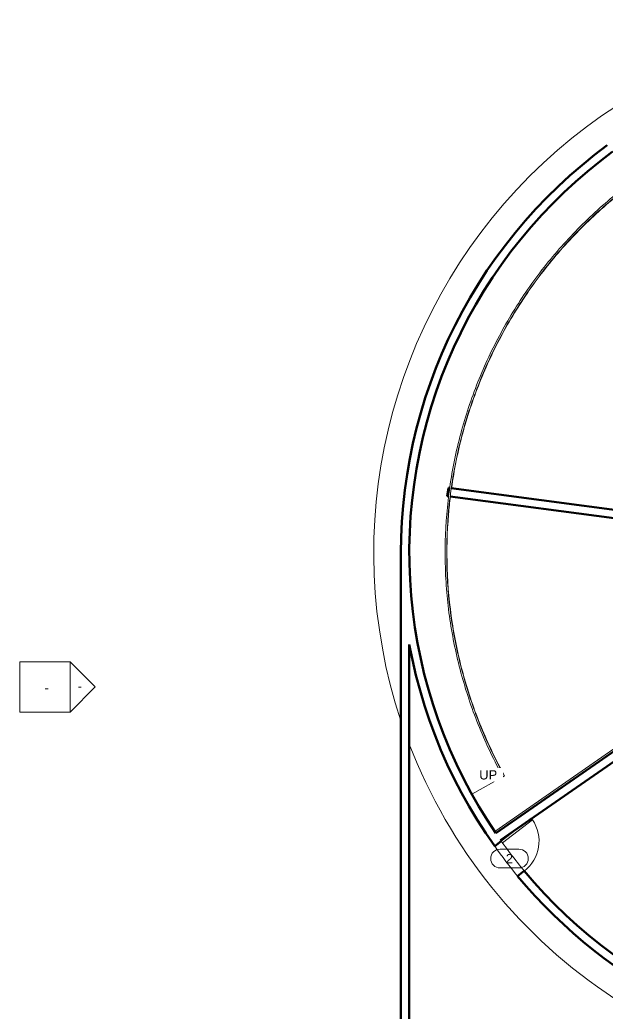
# Model space of a CAD drawing. Header units: inches. Extents: x -1067 to 992, y -835 to 901.
# Drawn here: x -1067 to -505, y -235 to 715 of the extents above; entities that cross this region are included whole.
import ezdxf

# ---------------------------------------------------------------- set-up
doc = ezdxf.new("R2010")
doc.units = ezdxf.units.IN
doc.header["$MEASUREMENT"] = 0
for name, color, linetype, lineweight in [('A-ANNO-SYMB', 6, 'Continuous', 9), ('A-ANNO-TEXT', 2, 'Continuous', 9), ('A-DETL', 5, 'Continuous', 9), ('A-DOOR', 1, 'Continuous', 13), ('A-DOOR-IDEN', 6, 'Continuous', 9), ('A-FLOR-HRAL', 1, 'Continuous', 9), ('A-FLOR-OTLN', 6, 'Continuous', 13), ('A-FLOR-STRS', 2, 'Continuous', 9), ('A-WALL', 2, 'Continuous', 13)]:
    doc.layers.add(name, color=color, linetype=linetype, lineweight=lineweight)

# ---------------------------------------------------------------- blocks, each defined once
blk = doc.blocks.new('Single-Flush - 36_ x 84_-186188-Ground')
at = {"layer": 'A-DOOR', "lineweight": 20}
for p, q in [((16, -4), (16, -40.01)), ((18, -4), (16, -4)), ((18, -4), (18, -40.01)), ((18, -40.01), (16, -40.01))]:
    blk.add_line(p, q, dxfattribs=at)
at = {"layer": 'A-DOOR', "lineweight": 9}
blk.add_arc((18, -4), 36.07, 180, 266.82115, dxfattribs=at)
blk = doc.blocks.new('Railing - Railing-190451-Ground')
at = {"layer": 'A-FLOR-HRAL'}
for p, q in [((-249.14, 644.05), (-249.24, 645.55)), ((-249.24, 645.55), (-249.14, 644.05)), ((-604.6, -9.27), (-603.28, -8.55)), ((-603.28, -8.55), (-604.6, -9.27)), ((-603.28, -8.55), (-604.6, -9.27))]:
    blk.add_line(p, q, dxfattribs=at)
for points in [[(-249.24, 645.55), (-266.57, 644.33), (-301.12, 639.84), (-351.76, 627.05), (-400.55, 608.39), (-446.8, 584.11), (-489.87, 554.56), (-529.16, 520.13), (-564.12, 481.32), (-594.26, 438.67), (-619.18, 392.75), (-638.51, 344.23), (-652, 293.77), (-659.45, 242.06), (-660.75, 189.84), (-655.9, 137.84), (-644.96, 86.76), (-628.08, 37.33), (-613.02, 5.92), (-604.6, -9.27)], [(-604.6, -9.27), (-613.02, 5.92), (-628.08, 37.33), (-644.96, 86.76), (-655.9, 137.84), (-660.75, 189.84), (-659.45, 242.06), (-652, 293.77), (-638.51, 344.23), (-619.18, 392.75), (-594.26, 438.67), (-564.12, 481.32), (-529.16, 520.13), (-489.87, 554.56), (-446.8, 584.11), (-400.55, 608.39), (-351.76, 627.05), (-301.12, 639.84), (-266.57, 644.33), (-249.24, 645.55)], [(-603.28, -8.55), (-611.68, 6.59), (-626.69, 37.9), (-643.51, 87.16), (-654.42, 138.06), (-659.25, 189.9), (-657.95, 241.94), (-650.52, 293.46), (-637.09, 343.76), (-617.82, 392.12), (-592.99, 437.87), (-562.94, 480.38), (-528.1, 519.06), (-488.95, 553.37), (-446.02, 582.82), (-399.93, 607.02), (-351.31, 625.62), (-300.84, 638.36), (-266.41, 642.84), (-249.14, 644.05)], [(-603.28, -8.55), (-611.68, 6.59), (-626.69, 37.9), (-643.51, 87.16), (-654.42, 138.06), (-659.25, 189.9), (-657.95, 241.94), (-650.52, 293.46), (-637.09, 343.76), (-617.82, 392.12), (-592.99, 437.87), (-562.94, 480.38), (-528.1, 519.06), (-488.95, 553.37), (-446.02, 582.82), (-399.93, 607.02), (-351.31, 625.62), (-300.84, 638.36), (-266.41, 642.84), (-249.14, 644.05)]]:
    blk.add_open_spline(points, degree=3, dxfattribs=at)
blk = doc.blocks.new('Railing - Railing-199792-Ground')
at = {"layer": 'A-FLOR-HRAL'}
for p, q in [((-343.16, 125.41), (-375.94, 102.63)), ((-343.16, 125.41), (-342.02, 123.76)), ((-382.52, 98.06), (-612.52, -61.73)), ((-619.08, -66.29), (-619.13, -66.32)), ((-617.99, -67.97), (-619.13, -66.32)), ((-617.99, -67.97), (-617.94, -67.93))]:
    blk.add_line(p, q, dxfattribs=at)
blk = doc.blocks.new('Railing - Railing-199816-Ground')
at = {"layer": 'A-FLOR-HRAL'}
for p in [(-617.94, -67.93), (-616.85, -69.61)]:
    blk.add_line(p, (-617.99, -67.97), dxfattribs=at)
blk = doc.blocks.new('Elevation - Detail Number-151647-Ground')
at = {"layer": 'A-ANNO-SYMB'}
for p, q in [((-0.25, -0.25), (-0.25, 0.25)), ((-0.25, 0.25), (0.25, 0.25)), ((0.25, 0.25), (0.25, -0.25)), ((0.25, -0.25), (-0.25, -0.25))]:
    blk.add_line(p, q, dxfattribs=at)
blk = doc.blocks.new('Elevation - Detail Number-V1-Ground')
at = {"layer": 'A-ANNO-SYMB'}
for p, q in [((0, 0.25), (-0.25, 0)), ((0.25, 0), (0, 0.25)), ((-0.25, 0), (0.25, 0))]:
    blk.add_line(p, q, dxfattribs=at)
blk = doc.blocks.new('Door Tag - Door Tag-41184-Ground')
at = {"layer": 'A-DOOR-IDEN'}
for p, q in [((-0.09375, 0.09375), (0.09375, 0.09375)), ((-0.09375, -0.09375), (0.09375, -0.09375))]:
    blk.add_line(p, q, dxfattribs=at)
for centre, start, end in [((-0.09375, 0), 90, 270), ((0.09375, 0), 270, 90)]:
    blk.add_arc(centre, 0.09375, start, end, dxfattribs=at)

msp = doc.modelspace()

# ---------------------------------------------------------------- linework, layer by layer
at = {"layer": 'A-DETL'}
for start, end in [(71.64258, 198.34758), (201.03302, 236.77401)]:
    msp.add_arc((-218.23, 204.89), 510, start, end, dxfattribs=at)
at = {"layer": 'A-FLOR-OTLN'}
for p, q in [((-689.71, 270.35), (-689.82, 269.58)), ((-691.85, 252.45), (-691.92, 251.76)), ((-693.14, 237.12), (-693.18, 236.5)), ((-693.93, 221.75), (-693.95, 221.21)), ((-694.23, 206.37), (-694.23, 205.9)), ((-694.03, 190.98), (-694.02, 190.59)), ((-693.33, 175.61), (-693.31, 175.3)), ((-692.14, 160.27), (-692.11, 160.04)), ((-690.45, 144.97), (-690.43, 144.82)), ((-688.26, 129.74), (-688.25, 129.66)), ((-687, 122.2), (-686.98, 122.12)), ((-684.09, 107.17), (-684.06, 107.02)), ((-680.71, 92.24), (-680.65, 92.01)), ((-676.85, 77.42), (-676.76, 77.12)), ((-672.51, 62.74), (-672.39, 62.37)), ((-667.7, 48.21), (-667.55, 47.76)), ((-662.43, 33.83), (-662.24, 33.32)), ((-656.7, 19.63), (-656.46, 19.06)), ((-650.52, 5.63), (-650.22, 4.99)), ((-643.89, -8.17), (-643.54, -8.87)), ((-619.11, -66.31), (-619.51, -65.73))]:
    msp.add_line(p, q, dxfattribs=at)
for centre, radius, start, end in [((-218.23, 204.89), 476, 128.03683, 128.60649), ((-218.23, 204.89), 476, 129.87197, 130.46154), ((-218.23, 204.89), 476, 131.7071, 132.31659), ((-218.23, 204.89), 476, 133.54221, 134.17164), ((-218.23, 204.89), 476, 135.10029, 135.37732), ((-218.23, 204.89), 476, 137.17495, 137.77297), ((-218.23, 204.89), 476, 138.97266, 139.6895), ((-218.23, 204.89), 476, 140.77047, 141.53758), ((-218.23, 204.89), 476, 142.56839, 143.36285), ((-218.23, 204.89), 476, 144.36644, 145.17775), ((-218.23, 204.89), 476, 146.24343, 146.98706), ((-218.23, 204.89), 476, 148.38937, 148.79302), ((-218.23, 204.89), 476, 150.28879, 150.59682), ((-218.23, 204.89), 476, 152.13856, 152.39913), ((-218.23, 204.89), 476, 153.97, 154.20039), ((-218.23, 204.89), 476, 155.79266, 156.00086), ((-218.23, 204.89), 476, 157.61044, 157.80074), ((-218.23, 204.89), 476, 159.42522, 159.60015), ((-218.23, 204.89), 476, 161.23804, 161.3992), ((-218.23, 204.89), 476, 163.04949, 163.19795), ((-218.23, 204.89), 476, 164.85997, 164.99646), ((-218.23, 204.89), 476, 166.66971, 166.79477), ((-218.23, 204.89), 476, 168.47889, 168.59292), ((-218.23, 204.89), 476, 170.28764, 170.39092), ((-567.39, 250.2), 123.93, 170.79222, 171.07432), ((-218.23, 204.89), 484, 192.24422, 192.84788), ((-218.23, 204.89), 484, 194.05665, 194.78073), ((-218.23, 204.89), 484, 195.8691, 196.64454), ((-218.23, 204.89), 484, 197.68158, 198.48535), ((-218.23, 204.89), 484, 199.49408, 200.3157), ((-218.23, 204.89), 484, 201.30662, 202.14042), ((-218.23, 204.89), 484, 203.1192, 203.96175), ((-218.23, 204.89), 484, 204.93181, 205.7809), ((-218.23, 204.89), 484, 206.74446, 207.59856), ((-218.23, 204.89), 484, 208.55716, 209.41515), ((-218.23, 204.89), 476, 208.43307, 208.53613), ((-218.23, 204.89), 476, 209.00001, 209.36609), ((-218.23, 204.89), 476, 210.27601, 211.20914), ((-218.23, 204.89), 484, 210.36992, 211.23094), ((-218.23, 204.89), 484, 212.18274, 213.04614), ((-218.23, 204.89), 476, 212.11894, 213.05221), ((-218.23, 204.89), 476, 213.96184, 214.06682), ((-218.23, 204.89), 484, 214.55233, 214.86087), ((-218.23, 204.89), 484, 215.44367, 219.70765), ((-218.23, 204.89), 476, 215.2705, 220.44404), ((-218.23, 204.89), 484, 219.76913, 220.69742), ((-218.23, 204.89), 476, 221.2477, 222.26453), ((-218.23, 204.89), 484, 221.60775, 222.53621), ((-218.23, 204.89), 476, 223.04966, 224.09829), ((-218.23, 204.89), 484, 223.44637, 224.37502), ((-218.23, 204.89), 476, 224.85131, 225.96371), ((-218.23, 204.89), 484, 225.28499, 226.21383), ((-218.23, 204.89), 476, 226.65269, 227.94262), ((-218.23, 204.89), 484, 227.1236, 228.05264), ((-218.23, 204.89), 476, 228.45385, 230.25485), ((-218.23, 204.89), 484, 228.96222, 229.89147), ((-218.23, 204.89), 484, 230.80084, 231.7303), ((-218.23, 204.89), 476, 230.61807, 232.05596), ((-218.23, 204.89), 484, 232.63946, 233.56915), ((-218.23, 204.89), 476, 232.70908, 233.85726)]:
    msp.add_arc(centre, radius, start, end, dxfattribs=at)
at = {"layer": 'A-FLOR-STRS'}
for p, q in [((-604.6, -9.27), (-634.53, -25.87)), ((-603.06, -8.43), (-603.28, -8.55))]:
    msp.add_line(p, q, dxfattribs=at)
for points, knots in [([(-642.16, 421.36), (-636.09, 433.24), (-620.31, 461.2), (-590.93, 502.75), (-553.26, 544.57), (-510.93, 581.67), (-464.52, 613.51), (-414.68, 639.67), (-362.11, 659.78), (-307.55, 673.56), (-270.32, 678.4), (-251.65, 679.72)], [38.977248, 38.977248, 38.977248, 38.977248, 42.328233, 47.03137, 51.734507, 56.437644, 61.140781, 65.843918, 70.547055, 75.250192, 79.953329, 79.953329, 79.953329, 79.953329]), ([(-653.86, 266.77), (-652.6, 275.63), (-648.12, 301.51), (-636.85, 343.68), (-617.59, 392.01), (-592.77, 437.74), (-562.75, 480.23), (-527.92, 518.88), (-488.79, 553.17), (-445.89, 582.61), (-399.83, 606.79), (-351.23, 625.38), (-300.79, 638.12), (-266.38, 642.59), (-249.12, 643.8)], [23.858775, 23.858775, 23.858775, 23.858775, 26.106857, 30.458, 34.809143, 39.160286, 43.511428, 47.862571, 52.213714, 56.564857, 60.916, 65.267143, 69.618285, 73.969428, 73.969428, 73.969428, 73.969428]), ([(-686.2, 291.96), (-685.67, 294.79), (-684.93, 298.59), (-684.14, 302.38), (-683.94, 303.36)], [27.4963253, 27.4963253, 27.4963253, 27.4963253, 28.2188221, 28.4687558, 28.4687558, 28.4687558, 28.4687558]), ([(-603.06, -8.43), (-611.45, 6.71), (-626.46, 38), (-643.27, 87.23), (-654.17, 138.1), (-659, 189.9), (-657.99, 230.29), (-655.61, 253.18), (-654.91, 258.84)], [0, 0, 0, 0, 4.351143, 8.702286, 13.053429, 17.404571, 21.755714, 23.188474, 23.188474, 23.188474, 23.188474]), ([(-693.16, 236.81), (-692.98, 239.49), (-692.7, 243.25), (-692.37, 247), (-692.27, 248.07)], [22.840167, 22.840167, 22.840167, 22.840167, 23.5156851, 23.7864001, 23.7864001, 23.7864001, 23.7864001]), ([(-693.75, 183.38), (-693.83, 185.16), (-694, 189.54), (-694.11, 193.92), (-694.16, 196.52)], [18.36574, 18.36574, 18.36574, 18.36574, 18.812548, 19.466328, 19.466328, 19.466328, 19.466328]), ([(-688.23, 129.55), (-688.41, 130.64), (-688.97, 134.2), (-689.48, 137.78), (-689.83, 140.27)], [13.8337984, 13.8337984, 13.8337984, 13.8337984, 14.1094111, 14.7410782, 14.7410782, 14.7410782, 14.7410782]), ([(-675.86, 73.93), (-676.24, 75.25), (-677.76, 80.64), (-679.18, 86.04), (-680.19, 90.14)], [9.06166, 9.06166, 9.06166, 9.06166, 9.406274, 10.465934, 10.465934, 10.465934, 10.465934])]:
    msp.add_open_spline(points, degree=3, knots=knots, dxfattribs=at)
for points in [[(-647.29, 411.02), (-645.75, 414.22), (-644.17, 417.41), (-642.56, 420.58)], [(-654.53, 395.2), (-653.07, 398.56), (-651.57, 401.89), (-650.03, 405.21)], [(-661.81, 377.56), (-660.22, 381.65), (-658.56, 385.73), (-656.86, 389.78)], [(-668.8, 358.41), (-666.99, 363.7), (-665.1, 368.96), (-663.11, 374.19)], [(-673.94, 342.4), (-672.74, 346.35), (-671.5, 350.28), (-670.21, 354.2)], [(-678.53, 326.12), (-677.61, 329.62), (-676.65, 333.11), (-675.65, 336.58)], [(-682.6, 309.47), (-681.82, 312.96), (-680.99, 316.43), (-680.13, 319.9)], [(-689.72, 270.25), (-688.95, 275.79), (-688.09, 281.32), (-687.13, 286.83)], [(-691.73, 253.6), (-691.2, 258.74), (-690.59, 263.87), (-689.9, 268.99)], [(-694, 219.82), (-693.89, 223.37), (-693.73, 226.93), (-693.54, 230.49)], [(-694.23, 202.43), (-694.24, 206.09), (-694.22, 209.76), (-694.16, 213.42)], [(-692.39, 163.01), (-692.88, 168.58), (-693.27, 174.15), (-693.57, 179.74)], [(-690.61, 146.3), (-691.12, 150.39), (-691.57, 154.5), (-691.98, 158.61)], [(-685.21, 112.66), (-685.9, 116.17), (-686.56, 119.68), (-687.17, 123.2)], [(-681.42, 95.19), (-682.31, 98.96), (-683.16, 102.75), (-683.96, 106.55)], [(-670.96, 57.89), (-672.55, 62.78), (-674.06, 67.7), (-675.49, 72.64)], [(-665.48, 41.95), (-666.76, 45.49), (-668.01, 49.04), (-669.22, 52.61)], [(-659.37, 26.08), (-660.71, 29.37), (-662, 32.68), (-663.26, 36)], [(-652.53, 10.05), (-654.03, 13.4), (-655.5, 16.77), (-656.92, 20.15)], [(-644.36, -7.22), (-646.33, -3.27), (-648.24, 0.71), (-650.1, 4.72)], [(-634.91, -25.22), (-637.62, -20.33), (-640.23, -15.39), (-642.76, -10.4)]]:
    msp.add_open_spline(points, degree=3, dxfattribs=at)
at = {"layer": 'A-WALL', "lineweight": 50}
for p, q in [((-656.79, 267.16), (-657.85, 259.23)), ((-655.54, 266.99), (-656.79, 267.16)), ((-448.59, 239.51), (-654.05, 266.8)), ((-657.85, 259.23), (-656.61, 259.07)), ((-655.12, 258.87), (-449.64, 231.58)), ((-702.23, 204.89), (-702.23, -571.11)), ((-694.23, -563.11), (-694.23, 117.25)), ((-606.85, -69.97), (-337.45, 117.19)), ((-381.45, 96.37), (-611.42, -63.4)), ((-612.53, -75.79), (-606.19, -70.91)), ((-584.24, -99.44), (-590.58, -104.32))]:
    msp.add_line(p, q, dxfattribs=at)
for points in [[(-504.78, 594.95), (-516.99, 585.68), (-528.9, 576.02), (-540.5, 566), (-551.78, 555.61), (-562.72, 544.87)], [(-557.02, 539.25), (-546.27, 549.81), (-535.19, 560.02), (-523.79, 569.87), (-512.08, 579.36), (-500.08, 588.48)], [(-562.72, 544.87), (-573.14, 533.97), (-583.22, 522.76), (-592.94, 511.24), (-602.3, 499.42), (-611.29, 487.31), (-619.9, 474.93), (-628.11, 462.29), (-635.93, 449.4), (-643.34, 436.27), (-650.34, 422.92), (-656.93, 409.35), (-663.08, 395.59), (-668.8, 381.64), (-674.09, 367.52), (-678.94, 353.24), (-683.33, 338.82), (-687.28, 324.27), (-690.77, 309.6), (-693.8, 294.83), (-696.37, 279.97), (-698.48, 265.05), (-700.12, 250.06), (-701.29, 235.03), (-702, 219.97), (-702.23, 204.89)], [(-611.42, -63.4), (-619.81, -50.67), (-627.79, -37.67), (-635.35, -24.43), (-642.48, -10.95), (-649.18, 2.75), (-655.43, 16.66), (-661.24, 30.76), (-666.59, 45.04), (-671.48, 59.48), (-675.9, 74.07), (-679.86, 88.8), (-683.34, 103.65), (-686.34, 118.6), (-688.87, 133.63), (-690.91, 148.75), (-692.46, 163.92), (-693.53, 179.13), (-694.12, 194.36), (-694.21, 209.61), (-693.81, 224.86), (-692.93, 240.08), (-691.56, 255.27), (-689.7, 270.4), (-687.36, 285.47), (-684.54, 300.46), (-681.24, 315.34), (-677.46, 330.12), (-673.22, 344.76), (-668.5, 359.27), (-663.33, 373.61), (-657.69, 387.78), (-651.61, 401.76), (-645.08, 415.54), (-638.11, 429.11), (-630.72, 442.44), (-622.9, 455.53), (-614.66, 468.37), (-606.02, 480.93), (-596.98, 493.21), (-587.55, 505.19), (-577.74, 516.87), (-567.56, 528.23), (-557.02, 539.25)], [(-694.23, 117.25), (-691.27, 102.46), (-687.84, 87.76), (-683.96, 73.17), (-679.63, 58.72), (-674.85, 44.4), (-669.62, 30.24), (-663.96, 16.26), (-657.86, 2.45), (-651.34, -11.16), (-644.39, -24.56), (-637.03, -37.73), (-629.26, -50.67), (-621.09, -63.36), (-612.53, -75.79)], [(-606.19, -70.91), (-606.52, -70.44), (-606.85, -69.97)], [(-487.95, -187.32), (-499.79, -178.9), (-511.38, -170.13), (-522.69, -161.01), (-533.71, -151.55), (-544.44, -141.75), (-554.87, -131.64), (-564.99, -121.2), (-574.78, -110.47), (-584.24, -99.44)]]:
    msp.add_lwpolyline(points, dxfattribs=at)
msp.add_arc((-218.23, 204.89), 484, 219.7076, 315.37732, dxfattribs=at)

# ---------------------------------------------------------------- block references
at = {"layer": 'A-ANNO-SYMB', "xscale": 95.99999999999994, "yscale": 95.99999999999994, "zscale": 95.99999999999994}
msp.add_blockref('Elevation - Detail Number-151647-Ground', (-1042.81, 76.57), dxfattribs=at)
at = {"layer": 'A-ANNO-SYMB', "extrusion": (0, 0, -1), "xscale": 95.99999999999994, "yscale": 95.99999999999994, "zscale": 95.99999999999994, "rotation": 90.00000000000038}
msp.add_blockref('Elevation - Detail Number-V1-Ground', (1018.81, 76.57), dxfattribs=at)
at = {"layer": 'A-DOOR', "rotation": 127.5762760848404}
msp.add_blockref('Single-Flush - 36_ x 84_-186188-Ground', (-598.38, -87.61), dxfattribs=at)
at = {"layer": 'A-DOOR-IDEN', "xscale": 95.99999999999994, "yscale": 95.99999999999994, "zscale": 95.99999999999994}
msp.add_blockref('Door Tag - Door Tag-41184-Ground', (-598.38, -87.61), dxfattribs=at)
at = {"layer": 'A-FLOR-HRAL'}
for name in ['Railing - Railing-190451-Ground', 'Railing - Railing-199792-Ground', 'Railing - Railing-199816-Ground']:
    msp.add_blockref(name, (0, 0), dxfattribs=at)

# ---------------------------------------------------------------- texts
at = {"layer": 'A-DOOR-IDEN', "insert": (-598.42, -83.21), "char_height": 8.8518, "width": 8.208, "attachment_point": 2, "line_spacing_factor": 0.938532}
msp.add_mtext('\\fArial|b0|i0|c0|p34|;2', dxfattribs=at)

# ---------------------------------------------------------------- next in the draw order: texts
at = {"layer": 'A-ANNO-SYMB', "char_height": 8.8518, "width": 4.86, "attachment_point": 2, "line_spacing_factor": 0.938532, "bg_fill": 3, "box_fill_scale": 1.25, "bg_fill_color": 0, "bg_fill_transparency": 0}
for insert in [(-1041.21, 80.38), (-1009.36, 81.86)]:
    msp.add_mtext('\\fArial|b0|i0|c0|p34|;-', dxfattribs=dict(at, insert=insert))
at = {"layer": 'A-ANNO-TEXT', "insert": (-627.32, -3.04), "char_height": 8.8518, "width": 20.4369, "attachment_point": 1, "line_spacing_factor": 0.938532, "bg_fill": 3, "box_fill_scale": 1.25, "bg_fill_color": 0, "bg_fill_transparency": 0}
msp.add_mtext('\\fArial|b0|i0|c0|p34|;UP', dxfattribs=at)

doc.saveas('drawing.dxf')
